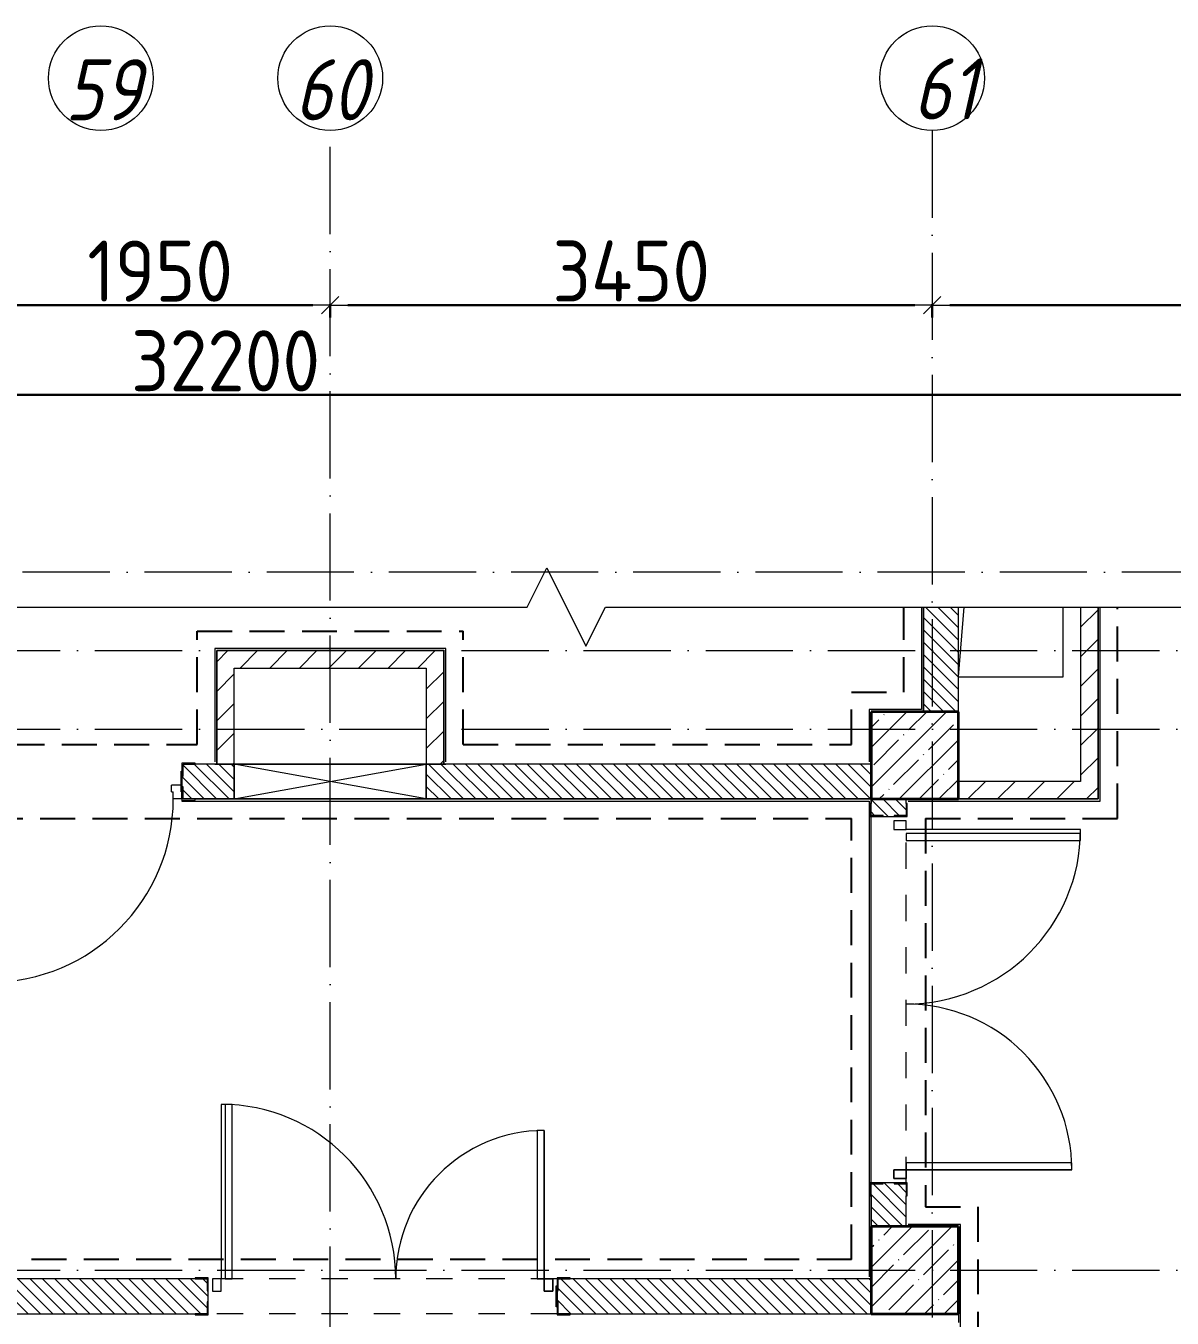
# Model space of a CAD drawing. Header units: millimetres. Extents: x -213536 to 1564669, y -45299 to 942238.
# Drawn here: x 292501 to 299071, y 257590 to 264995 of the extents above; entities that cross this region are included whole.
import ezdxf

# ---------------------------------------------------------------- set-up
doc = ezdxf.new("R2010")
doc.units = ezdxf.units.MM
for name, pattern in [('50_200_ШТРИХ_1Т_ш5_п1_п1_', [700, 500, -100, 0, -100]), ('Штрих короткий', [300, 150, -150]), ('Штриховая _2 мм - 1 мм_', [300, 200, -100])]:
    doc.linetypes.add(name, pattern=pattern)
for name, color, linetype, lineweight in [('0-1', 7, 'Continuous', 5), ('0-2', 7, 'Continuous', 9), ('Двери', 7, 'Continuous', 9), ('Каркас_Импост', 7, 'Continuous', 13), ('Несущие колонны', 7, 'Continuous', 9), ('Несущие колонны-1', 7, 'Continuous', 35), ('Обобщенные модели', 7, 'Continuous', 9), ('Оси', 7, 'Continuous', 9), ('Оси-1', 7, 'Continuous', 20), ('Оси-2', 7, '50_200_ШТРИХ_1Т_ш5_п1_п1_', 9), ('Открывание-1', 7, 'Continuous', 9), ('Панель', 7, 'Continuous', 13), ('Перемычка-1', 7, 'Штрих короткий', 9), ('Размеры', 7, 'Continuous', 15), ('Стены-1', 7, 'Continuous', 13), ('Штриховка разреза-1', 7, 'Continuous', 9), ('Элементы узлов', 7, 'Continuous', 9)]:
    doc.layers.add(name, color=color, linetype=linetype, lineweight=lineweight)
doc.layers.add('СТ-1_1', color=7, linetype='Штриховая _2 мм - 1 мм_', lineweight=90, true_color=0x888888)
doc.layers.get('0-2').off()
doc.styles.add('ISOCPEUR_I_1', font='isocpeui.ttf', dxfattribs={"width": 0.85, "height": 2.5})
doc.styles.add('СПДС', font='isocpeur.ttf', dxfattribs={"width": 0.9})
doc.dimstyles.new('Размера А3', dxfattribs={"dimtxt": 200, "dimasz": 100, "dimexe": 70, "dimexo": 100, "dimgap": 20, "dimtad": 1, "dimdec": 0, "dimrnd": 10, "dimzin": 0, "dimdsep": 46, "dimtxsty": 'СПДС', "dimblk": 'ARROWHEAD_6', "dimcen": 1, "dimclrd": 256, "dimclre": 256, "dimclrt": 256, "dimazin": 0, "dimtfac": 1, "dimtdec": 0, "dimtmove": 2, "dimatfit": 3, "dimfxl": 1, "dimtolj": 1, "dimtzin": 0, "dimarcsym": 0})
pattern_1 = [(135, (0, 0), (-35.35534, -35.35534), [])]
pattern_2 = [(45, (0, 0), (-84.85281, 84.85281), [])]

# ---------------------------------------------------------------- blocks, each defined once
blk = doc.blocks.new('BSC_Колонна _Прямоугольная - 500х500-V79-АИ2_02_План отделки стен 2-го этажа _Часть 2_')
at = {"layer": 'Несущие колонны'}
h = blk.add_hatch(dxfattribs=at)
h.set_pattern_fill('FP_89', color=256, style=0, pattern_type=2)
h.set_pattern_definition([(45, (-91350, -48000), (-114.04925, 114.04925), []), (45, (-91235.95, -48000), (-114.04925, 114.04925), [201.613, -40.323, 3.353, -36.97])])
h.paths.add_polyline_path([(-250, -250), (250, -250), (250, 250), (-250, 250)], flags=0)
at = {"layer": 'Несущие колонны-1'}
for p, q in [((250, 250), (-250, 250)), ((-250, 250), (-250, -250)), ((250, -250), (250, 250)), ((-250, -250), (250, -250))]:
    blk.add_line(p, q, dxfattribs=at)
blk = doc.blocks.new('Проем_Дверь_Прямоугольный - 2000х2100h_дверные проемы-35107830-АИ2_02_План отделки стен 2-го этажа _Часть 2_')
at = {"layer": 'Перемычка-1'}
for p, q in [((1000, 100), (-1000, 100)), ((1000, -100), (-1000, -100))]:
    blk.add_line(p, q, dxfattribs=at)
blk = doc.blocks.new('Дверь_СКБ_1Ст_Внутренняя_ШЕР - СОШ_Д-16_Дв_1150x2100h_Комната инструктора_ Раздевальные  _спортблок_-28418987-АИ2_02_План отделки стен 2-го этажа _Часть 2_')
at = {"layer": 'Каркас_Импост'}
for p, q in [((-562.5, 100), (-562.5, 20)), ((-562.5, 100), (-512.5, 100)), ((-512.5, 100), (-512.5, 60)), ((537.5, 100), (537.5, 60)), ((537.5, 100), (587.5, 100)), ((587.5, 100), (587.5, 20)), ((-562.5, 20), (-502.5, 20)), ((-502.5, 60), (-512.5, 60)), ((-502.5, 60), (-502.5, 20)), ((527.5, 60), (527.5, 20)), ((537.5, 60), (527.5, 60)), ((527.5, 20), (587.5, 20))]:
    blk.add_line(p, q, dxfattribs=at)
at = {"layer": 'Открывание-1'}
blk.add_arc((537.5, 100), 1050, 90, 180, dxfattribs=at)
at = {"layer": 'Панель'}
for p, q in [((537.5, 1150), (497.5, 1150)), ((497.5, 100), (497.5, 1150)), ((537.5, 1150), (537.5, 100)), ((537.5, 100), (497.5, 100))]:
    blk.add_line(p, q, dxfattribs=at)
blk = doc.blocks.new('BSC_Колонна _Прямоугольная - 500х500-V137-АИ2_02_План отделки стен 2-го этажа _Часть 2_')
at = {"layer": 'Несущие колонны'}
h = blk.add_hatch(dxfattribs=at)
h.set_pattern_fill('FP_137', color=256, style=0, pattern_type=2)
h.set_pattern_definition([(45, (-91350, -45050), (-114.04925, 114.04925), []), (45, (-91235.95, -45050), (-114.04925, 114.04925), [201.613, -40.323, 3.353, -36.97])])
h.paths.add_polyline_path([(-250, -250), (250, -250), (250, 250), (-250, 250)], flags=0)
at = {"layer": 'Несущие колонны-1'}
for p, q in [((250, 250), (-250, 250)), ((-250, 250), (-250, -250)), ((250, -250), (250, 250)), ((-250, -250), (250, -250))]:
    blk.add_line(p, q, dxfattribs=at)
blk = doc.blocks.new('Дверь_Витражная_СКБ_2Ст2 - ДВВ_ДАО_СОШ_Коридор_отсек-33467899-АИ2_02_План отделки стен 2-го этажа _Часть 2_')
at = {"layer": 'Двери'}
for p, q in [((-975, -985), (-975, -35)), ((975, -1035), (975, -35))]:
    blk.add_line(p, q, dxfattribs=at)
for centre, radius, start, end in [((-975, -35), 950, 270, 0), ((975, -35), 1000, 180, 270)]:
    blk.add_arc(centre, radius, start, end, dxfattribs=at)
at = {"layer": 'Элементы узлов'}
for p, q in [((-1025, -35), (-1025, 35)), ((-1025, 35), (-975, 35)), ((-975, 35), (-1025, 35)), ((-1025, 35), (-1025, -35)), ((-975, 35), (-975, -35)), ((-975, -35), (-975, 35)), ((1025, 35), (975, 35)), ((975, 35), (975, -35)), ((1025, 35), (975, 35)), ((975, 35), (975, -35)), ((1025, -35), (1025, 35)), ((1025, -35), (1025, 35)), ((-975, -35), (-1025, -35)), ((-1025, -35), (-975, -35)), ((-935, -35), (-975, -35)), ((-975, -35), (-975, -985)), ((-935, -985), (-935, -35)), ((913, -35), (913, -1035)), ((953, -35), (913, -35)), ((953, -1035), (953, -35)), ((975, -35), (1025, -35)), ((975, -35), (1025, -35)), ((-975, -985), (-935, -985)), ((913, -1035), (953, -1035))]:
    blk.add_line(p, q, dxfattribs=at)
blk = doc.blocks.new('Проем_Дверь_Прямоугольный - 2100х2400h_дверные проемы-28474990-АИ2_02_План отделки стен 2-го этажа _Часть 2_')
at = {"layer": 'Перемычка-1'}
for p, q in [((1050, 100), (-1050, 100)), ((1050, -100), (-1050, -100))]:
    blk.add_line(p, q, dxfattribs=at)
blk = doc.blocks.new('154_Стойка_СКБ_Уголок - СМ-2180_200-28268025-АИ2_02_План отделки стен 2-го этажа _Часть 2_')
at = {"layer": 'Обобщенные модели'}
for p, q in [((125, 156), (125, 81)), ((200, 156), (125, 156)), ((131, 81), (131, 150)), ((131, 150), (200, 150)), ((200, 150), (200, 156)), ((125, 81), (131, 81)), ((131, 19), (125, 19)), ((125, 19), (125, -56)), ((131, -50), (131, 19)), ((125, -56), (200, -56)), ((200, -50), (131, -50)), ((200, -56), (200, -50))]:
    blk.add_line(p, q, dxfattribs=at)
blk = doc.blocks.new('Стойка_Влож_Полоса боковая - Полоса-28213942-АИ2_02_План отделки стен 2-го этажа _Часть 2_')
at = {"layer": 'Обобщенные модели'}
for p, q in [((-5, 60), (0, 60)), ((-5, -60), (-5, 60)), ((0, 31), (0, -31)), ((0, -60), (-5, -60))]:
    blk.add_line(p, q, dxfattribs=at)
blk = doc.blocks.new('Фахверк_СКБ_Уголок - 200_3550-28267367-АИ2_02_План отделки стен 2-го этажа _Часть 2_')
at = {"layer": 'Обобщенные модели'}
for p, q in [((200, 156), (125, 156)), ((125, 156), (125, 81)), ((131, 81), (131, 150)), ((131, 150), (200, 150)), ((200, 150), (200, 156)), ((125, 81), (131, 81)), ((131, 19), (125, 19)), ((125, 19), (125, -56)), ((131, -50), (131, 19)), ((125, -56), (200, -56)), ((200, -50), (131, -50)), ((200, -56), (200, -50))]:
    blk.add_line(p, q, dxfattribs=at)
blk = doc.blocks.new('Фахверк_СКБ_Уголок - 200_3960_зеркало-28268689-АИ2_02_План отделки стен 2-го этажа _Часть 2_')
at = {"layer": 'Обобщенные модели'}
for p, q in [((200, 156), (125, 156)), ((125, 156), (125, 81)), ((131, 81), (131, 150)), ((131, 150), (200, 150)), ((200, 150), (200, 156)), ((125, 81), (131, 81)), ((131, 19), (125, 19)), ((125, 19), (125, -56)), ((131, -50), (131, 19)), ((125, -56), (200, -56)), ((200, -50), (131, -50)), ((200, -56), (200, -50))]:
    blk.add_line(p, q, dxfattribs=at)
blk = doc.blocks.new('Фахверк_СКБ_Уголок - 200_3960-28268576-АИ2_02_План отделки стен 2-го этажа _Часть 2_')
at = {"layer": 'Обобщенные модели'}
for p, q in [((200, 156), (125, 156)), ((125, 156), (125, 81)), ((131, 81), (131, 150)), ((131, 150), (200, 150)), ((200, 150), (200, 156)), ((125, 81), (131, 81)), ((131, 19), (125, 19)), ((125, 19), (125, -56)), ((131, -50), (131, 19)), ((125, -56), (200, -56)), ((200, -50), (131, -50)), ((200, -56), (200, -50))]:
    blk.add_line(p, q, dxfattribs=at)
blk = doc.blocks.new('AR_Отверстие прямоугольное _в плите_ - AR_Отверстие прямоугольное _в плите_-30552544-АИ2_02_План отделки стен 2-го этажа _Часть 2_')
at = {"layer": 'Обобщенные модели'}
for p, q in [((-300, -650), (-266.7, -250)), ((300, -650), (300, -250)), ((-300, -650), (300, -650))]:
    blk.add_line(p, q, dxfattribs=at)
blk = doc.blocks.new('Дверь_Витражная_СКБ_2Ст2 - ДВВ_ДАО_СОШ_Физ_ зал-35107574-АИ2_02_План отделки стен 2-го этажа _Часть 2_')
at = {"layer": 'Двери'}
for p, q in [((-925, 1035), (-925, 35)), ((925, 885), (925, 35))]:
    blk.add_line(p, q, dxfattribs=at)
for centre, radius, start, end in [((-925, 35), 1000, 360, 90), ((925, 35), 850, 90, 180)]:
    blk.add_arc(centre, radius, start, end, dxfattribs=at)
at = {"layer": 'Элементы узлов'}
for p, q in [((-863, 1035), (-903, 1035)), ((-903, 1035), (-903, 35)), ((-863, 35), (-863, 1035)), ((925, 885), (885, 885)), ((885, 885), (885, 35)), ((925, 35), (925, 885)), ((-975, 35), (-975, -35)), ((-925, 35), (-975, 35)), ((-925, 35), (-975, 35)), ((-975, 35), (-975, -35)), ((-925, -35), (-925, 35)), ((-925, -35), (-925, 35)), ((-903, 35), (-863, 35)), ((885, 35), (925, 35)), ((925, -35), (925, 35)), ((925, 35), (975, 35)), ((925, 35), (925, -35)), ((975, 35), (925, 35)), ((975, 35), (975, -35)), ((975, -35), (975, 35)), ((-975, -35), (-925, -35)), ((-975, -35), (-925, -35)), ((975, -35), (925, -35)), ((925, -35), (975, -35))]:
    blk.add_line(p, q, dxfattribs=at)
blk = doc.blocks.new('AR_Отверстие прямоугольное _в стене_ - AR_Отверстие прямоугольное _в стене__ОВ-37054117-АИ2_02_План отделки стен 2-го этажа _Часть 2_')
at = {"layer": 'Элементы узлов'}
for p, q in [((-550, -100), (-550, 100)), ((-550, 100), (550, 100)), ((550, 100), (-550, -100)), ((-550, 100), (550, -100)), ((550, 100), (-550, 100)), ((-550, 100), (-550, -100)), ((550, 100), (550, -100)), ((550, -100), (550, 100)), ((550, -100), (-550, -100)), ((-550, -100), (550, -100))]:
    blk.add_line(p, q, dxfattribs=at)
blk = doc.blocks.new('0125-Р-ОО-Ш2-АР-о_23_10_2024_rvt-1-АИ2_02_План отделки стен 2-го этажа _Часть 2_')
at = {"layer": 'Штриховка разреза-1'}
h = blk.add_hatch(dxfattribs=at)
h.set_pattern_fill('FP_2', color=256, style=0, pattern_type=2)
h.set_pattern_definition(pattern_1)
h.paths.add_polyline_path([(91600, 48250), (91600, 48850), (91400, 48850), (91400, 48250)], flags=0)
h = blk.add_hatch(dxfattribs=at)
h.set_pattern_fill('FP_3', color=256, style=0, pattern_type=2)
h.set_pattern_definition(pattern_2)
h.paths.add_polyline_path([(92400, 47850), (92400, 48850), (92300, 48850), (92300, 47850)], flags=0)
h = blk.add_hatch(dxfattribs=at)
h.set_pattern_fill('FP_3', color=256, style=0, pattern_type=2)
h.set_pattern_definition(pattern_2)
h.paths.add_polyline_path([(87350, 48500), (88650, 48500), (88650, 48600), (87350, 48600)], flags=0)
h = blk.add_hatch(dxfattribs=at)
h.set_pattern_fill('FP_3', color=256, style=0, pattern_type=2)
h.set_pattern_definition(pattern_2)
h.paths.add_polyline_path([(87450, 47950), (87450, 48500), (87350, 48500), (87350, 47950)], flags=0)
h = blk.add_hatch(dxfattribs=at)
h.set_pattern_fill('FP_3', color=256, style=0, pattern_type=2)
h.set_pattern_definition(pattern_2)
h.paths.add_polyline_path([(88550, 47950), (88650, 47950), (88650, 48500), (88550, 48500)], flags=0)
h = blk.add_hatch(dxfattribs=at)
h.set_pattern_fill('FP_2', color=256, style=0, pattern_type=2)
h.set_pattern_definition(pattern_1)
h.paths.add_polyline_path([(91100, 47750), (91100, 47950), (88550, 47950), (88550, 47750), (91018.2, 47750)], flags=0)
h.paths.add_polyline_path([(85925, 47750), (85994, 47750), (85994, 47819), (86000, 47819), (86000, 47881), (85994, 47881), (85994, 47950), (85750, 47950), (85750, 47750)], flags=0)
h.paths.add_polyline_path([(87290.3, 47750), (87450, 47750), (87450, 47950), (87156, 47950), (87156, 47881), (87150, 47881), (87150, 47819), (87156, 47819), (87156, 47750), (87225, 47750)], flags=0)
h = blk.add_hatch(dxfattribs=at)
h.set_pattern_fill('FP_3', color=256, style=0, pattern_type=2)
h.set_pattern_definition(pattern_2)
h.paths.add_polyline_path([(91600, 47750), (92400, 47750), (92400, 47850), (91600, 47850)], flags=0)
h = blk.add_hatch(dxfattribs=at)
h.set_pattern_fill('FP_2', color=256, style=0, pattern_type=2)
h.set_pattern_definition(pattern_1)
h.paths.add_polyline_path([(91100, 45300), (91300, 45300), (91300, 45544), (91231, 45544), (91231, 45550), (91169, 45550), (91169, 45544), (91100, 45544), (91100, 45475)], flags=0)
h.paths.add_polyline_path([(91169, 47650), (91231, 47650), (91231, 47656), (91300, 47656), (91300, 47750), (91100, 47750), (91100, 47656), (91169, 47656)], flags=0)
h = blk.add_hatch(dxfattribs=at)
h.set_pattern_fill('FP_2', color=256, style=0, pattern_type=2)
h.set_pattern_definition(pattern_1)
h.paths.add_polyline_path([(91100, 44800), (91100, 45000), (89306, 45000), (89306, 44931), (89300, 44931), (89300, 44869), (89306, 44869), (89306, 44800), (91018.2, 44800)], flags=0)
h.paths.add_polyline_path([(87290.3, 44800), (87294, 44800), (87294, 44869), (87300, 44869), (87300, 44931), (87294, 44931), (87294, 45000), (85750, 45000), (85750, 44800), (87225, 44800)], flags=0)
at = {"layer": 'Стены-1'}
for p, q in [((91400, 48850), (91400, 48250)), ((91600, 48250), (91600, 48850)), ((92300, 48850), (92300, 47850)), ((92400, 47850), (92400, 48850)), ((88650, 48600), (87350, 48600)), ((87350, 48600), (87350, 48500)), ((88650, 48500), (88650, 48600)), ((87350, 48500), (87350, 47950)), ((87450, 48500), (88550, 48500)), ((87450, 47950), (87450, 48500)), ((88550, 48500), (88550, 47950)), ((88650, 47950), (88650, 48500)), ((87450, 47950), (87225, 47950)), ((87350, 47950), (87450, 47950)), ((91100, 47950), (88550, 47950)), ((88550, 47950), (88650, 47950)), ((92300, 47850), (91600, 47850)), ((92400, 47750), (92400, 47850)), ((87225, 47750), (87450, 47750)), ((88550, 47750), (91100, 47750)), ((91100, 47750), (91100, 47725)), ((91300, 47725), (91300, 47750)), ((91600, 47750), (92400, 47750)), ((91169, 47650), (91231, 47650)), ((91231, 45550), (91169, 45550)), ((91100, 45475), (91100, 45300)), ((91300, 45300), (91300, 45475)), ((87225, 45000), (85750, 45000)), ((91100, 45000), (89375, 45000)), ((87300, 44869), (87300, 44931)), ((85750, 44800), (87225, 44800)), ((89375, 44800), (91100, 44800))]:
    blk.add_line(p, q, dxfattribs=at)
at = {"layer": '0-2'}
for name, p in [('AR_Отверстие прямоугольное _в плите_ - AR_Отверстие прямоугольное _в плите_-30552544-АИ2_02_План отделки стен 2-го этажа _Часть 2_', (91900, 49100)), ('BSC_Колонна _Прямоугольная - 500х500-V79-АИ2_02_План отделки стен 2-го этажа _Часть 2_', (91350, 48000)), ('154_Стойка_СКБ_Уголок - СМ-2180_200-28268025-АИ2_02_План отделки стен 2-го этажа _Часть 2_', (87025, 47800)), ('Стойка_Влож_Полоса боковая - Полоса-28213942-АИ2_02_План отделки стен 2-го этажа _Часть 2_', (87150, 47850)), ('Дверь_Витражная_СКБ_2Ст2 - ДВВ_ДАО_СОШ_Физ_ зал-35107574-АИ2_02_План отделки стен 2-го этажа _Часть 2_', (88300, 44965)), ('BSC_Колонна _Прямоугольная - 500х500-V137-АИ2_02_План отделки стен 2-го этажа _Часть 2_', (91350, 45050)), ('Проем_Дверь_Прямоугольный - 2000х2100h_дверные проемы-35107830-АИ2_02_План отделки стен 2-го этажа _Часть 2_', (88300, 44900)), ('Стойка_Влож_Полоса боковая - Полоса-28213942-АИ2_02_План отделки стен 2-го этажа _Часть 2_', (89300, 44900)), ('154_Стойка_СКБ_Уголок - СМ-2180_200-28268025-АИ2_02_План отделки стен 2-го этажа _Часть 2_', (89175, 44850))]:
    blk.add_blockref(name, p, dxfattribs=at)
for name, p, rotation in [('AR_Отверстие прямоугольное _в стене_ - AR_Отверстие прямоугольное _в стене__ОВ-37054117-АИ2_02_План отделки стен 2-го этажа _Часть 2_', (88000, 47850), 180), ('Дверь_СКБ_1Ст_Внутренняя_ШЕР - СОШ_Д-16_Дв_1150x2100h_Комната инструктора_ Раздевальные  _спортблок_-28418987-АИ2_02_План отделки стен 2-го этажа _Часть 2_', (86587.5, 47850), 180), ('Фахверк_СКБ_Уголок - 200_3960_зеркало-28268689-АИ2_02_План отделки стен 2-го этажа _Часть 2_', (91250, 47525), 90), ('Проем_Дверь_Прямоугольный - 2100х2400h_дверные проемы-28474990-АИ2_02_План отделки стен 2-го этажа _Часть 2_', (91200, 46600), 270), ('Дверь_Витражная_СКБ_2Ст2 - ДВВ_ДАО_СОШ_Коридор_отсек-33467899-АИ2_02_План отделки стен 2-го этажа _Часть 2_', (91265, 46600), 89.99999999999743), ('Фахверк_СКБ_Уголок - 200_3960-28268576-АИ2_02_План отделки стен 2-го этажа _Часть 2_', (91150, 45675), 270), ('Фахверк_СКБ_Уголок - 200_3550-28267367-АИ2_02_План отделки стен 2-го этажа _Часть 2_', (87425, 44950), 180)]:
    blk.add_blockref(name, p, dxfattribs=dict(at, rotation=rotation))
blk = doc.blocks.new('DET_Линия разрыва - По умолчанию-18881922-АИ2_02_План отделки стен 2-го этажа _Часть 2_')
at = {"layer": 'Элементы узлов'}
for p, q in [((-112, 224), (-224, 0)), ((112.1, -224.2), (-112, 224)), ((-224, 0), (-16354.1, 0)), ((224.2, 0), (112.1, -224.2)), ((16354.1, 0), (224.2, 0))]:
    blk.add_line(p, q, dxfattribs=at)
blk = doc.blocks.new('Ось сетки - Круг_Ø6_00__ISO-2_5_0_9K_-16731441-АИ2_02_План отделки стен 2-го этажа _Часть 2_')
at = {"layer": 'Оси-1'}
blk.add_circle((0, 0), 3, dxfattribs=at)
blk = doc.blocks.new('ARROWHEAD_6')
at = {"color": 0, "linetype": 'Continuous'}
for p, q in [((0, 0), (-1, 0)), ((-0.5, -0.5), (0.5, 0.5))]:
    blk.add_line(p, q, dxfattribs=at)
blk = doc.blocks.new('*D3009')
at = {"layer": 'Defpoints', "color": 0, "transparency": 16777216}
for p in [(294245.6, 263501.1), (294245.6, 263395.1), (292295.6, 263125.4)]:
    blk.add_point(p, dxfattribs=at)
at = {"layer": 'Размеры', "lineweight": -2, "transparency": 16777216}
for p, q in [((292295.6, 263225.4), (292295.6, 263465.1)), ((292395.6, 263395.1), (294145.6, 263395.1)), ((294245.6, 263401.1), (294245.6, 263325.1))]:
    blk.add_line(p, q, dxfattribs=at)
at = {"layer": 'Размеры', "lineweight": -2, "transparency": 16777216, "xscale": 100, "yscale": 100, "zscale": 100, "rotation": 180}
blk.add_blockref('ARROWHEAD_6', (292295.6, 263395.1), dxfattribs=at)
at = {"layer": 'Размеры', "lineweight": -2, "transparency": 16777216, "xscale": 100, "yscale": 100, "zscale": 100}
blk.add_blockref('ARROWHEAD_6', (294245.6, 263395.1), dxfattribs=at)
at = {"layer": 'Размеры', "lineweight": 25, "transparency": 16777216, "insert": (293270.6, 263590.1), "char_height": 350, "width": 2.3, "attachment_point": 5, "style": 'СПДС'}
blk.add_mtext('\\A1;1950', dxfattribs=at)
blk = doc.blocks.new('*D3010')
at = {"layer": 'Defpoints', "color": 0, "transparency": 16777216}
for p in [(294245.6, 263501.1), (297695.6, 263501.1), (297695.6, 263395.1)]:
    blk.add_point(p, dxfattribs=at)
at = {"layer": 'Размеры', "lineweight": -2, "transparency": 16777216}
for p, q in [((294245.6, 263401.1), (294245.6, 263325.1)), ((294345.6, 263395.1), (297595.6, 263395.1)), ((297695.6, 263401.1), (297695.6, 263325.1))]:
    blk.add_line(p, q, dxfattribs=at)
at = {"layer": 'Размеры', "lineweight": -2, "transparency": 16777216, "xscale": 100, "yscale": 100, "zscale": 100, "rotation": 180}
blk.add_blockref('ARROWHEAD_6', (294245.6, 263395.1), dxfattribs=at)
at = {"layer": 'Размеры', "lineweight": -2, "transparency": 16777216, "xscale": 100, "yscale": 100, "zscale": 100}
blk.add_blockref('ARROWHEAD_6', (297695.6, 263395.1), dxfattribs=at)
at = {"layer": 'Размеры', "lineweight": 25, "transparency": 16777216, "insert": (295970.6, 263590.1), "char_height": 350, "width": 2.564, "attachment_point": 5, "style": 'СПДС'}
blk.add_mtext('\\A1;3450', dxfattribs=at)
blk = doc.blocks.new('*D3011')
at = {"layer": 'Defpoints', "color": 0, "transparency": 16777216}
for p in [(297695.6, 263501.1), (301945.6, 263501.1), (301945.6, 263395.1)]:
    blk.add_point(p, dxfattribs=at)
at = {"layer": 'Размеры', "lineweight": -2, "transparency": 16777216}
for p, q in [((297695.6, 263401.1), (297695.6, 263325.1)), ((297795.6, 263395.1), (301845.6, 263395.1)), ((301945.6, 263401.1), (301945.6, 263325.1))]:
    blk.add_line(p, q, dxfattribs=at)
at = {"layer": 'Размеры', "lineweight": -2, "transparency": 16777216, "xscale": 100, "yscale": 100, "zscale": 100, "rotation": 180}
blk.add_blockref('ARROWHEAD_6', (297695.6, 263395.1), dxfattribs=at)
at = {"layer": 'Размеры', "lineweight": -2, "transparency": 16777216, "xscale": 100, "yscale": 100, "zscale": 100}
blk.add_blockref('ARROWHEAD_6', (301945.6, 263395.1), dxfattribs=at)
at = {"layer": 'Размеры', "lineweight": 25, "transparency": 16777216, "insert": (299820.6, 263590.1), "char_height": 350, "width": 2.564, "attachment_point": 5, "style": 'СПДС'}
blk.add_mtext('\\A1;4250', dxfattribs=at)
blk = doc.blocks.new('*D3014')
at = {"layer": 'Defpoints', "color": 0, "transparency": 16777216}
for p in [(277545.6, 262986.7), (309745.6, 262986.7), (309745.6, 262880.7)]:
    blk.add_point(p, dxfattribs=at)
at = {"layer": 'Размеры', "lineweight": -2, "transparency": 16777216}
for p, q in [((277545.6, 262886.7), (277545.6, 262810.7)), ((309745.6, 262886.7), (309745.6, 262810.7)), ((277645.6, 262880.7), (309645.6, 262880.7))]:
    blk.add_line(p, q, dxfattribs=at)
at = {"layer": 'Размеры', "lineweight": -2, "transparency": 16777216, "xscale": 100, "yscale": 100, "zscale": 100, "rotation": 180}
blk.add_blockref('ARROWHEAD_6', (277545.6, 262880.7), dxfattribs=at)
at = {"layer": 'Размеры', "lineweight": -2, "transparency": 16777216, "xscale": 100, "yscale": 100, "zscale": 100}
blk.add_blockref('ARROWHEAD_6', (309745.6, 262880.7), dxfattribs=at)
at = {"layer": 'Размеры', "lineweight": 25, "transparency": 16777216, "insert": (293645.6, 263075.7), "char_height": 350, "width": 3.111, "attachment_point": 5, "style": 'СПДС'}
blk.add_mtext('\\A1;32200', dxfattribs=at)
blk = doc.blocks.new('Оси1')
at = {"layer": 'Оси-2'}
for p, q in [((294245.6, 210594.5), (294245.6, 264395.4)), ((297695.6, 264395.4), (297695.6, 210594.5)), ((311183.9, 261865.2), (283095.6, 261865.2)), ((283095.6, 261415.2), (312453.9, 261415.2)), ((283095.6, 260965.2), (311183.9, 260965.2)), ((283095.6, 257865.2), (311183.9, 257865.2))]:
    blk.add_line(p, q, dxfattribs=at)
at = {"layer": 'Оси-1', "xscale": 99.99999999999993, "yscale": 99.99999999999993, "zscale": 99.99999999999993}
for p in [(292930.6, 264695.4), (294245.6, 264695.4)]:
    blk.add_blockref('Ось сетки - Круг_Ø6_00__ISO-2_5_0_9K_-16731441-АИ2_02_План отделки стен 2-го этажа _Часть 2_', p, dxfattribs=at)
at = {"layer": 'Оси-1', "xscale": 99.99999999999993, "yscale": 99.99999999999993, "zscale": 99.99999999999993, "rotation": 180}
blk.add_blockref('Ось сетки - Круг_Ø6_00__ISO-2_5_0_9K_-16731441-АИ2_02_План отделки стен 2-го этажа _Часть 2_', (297695.6, 264695.4), dxfattribs=at)
at = {"layer": 'Оси', "char_height": 350, "attachment_point": 1, "style": 'ISOCPEUR_I_1'}
for s, insert, width in [('61', (297585.1, 264809.3), 346.329), ('59', (292725.7, 264804.2), 404.05), ('60', (294040.7, 264804.2), 404.05)]:
    blk.add_mtext(s, dxfattribs=dict(at, insert=insert, width=width))
at = {"layer": 'Размеры', "lineweight": 25}
for base, p1, p2, picture, middle in [((294245.6, 263395.1), (292295.6, 263125.4), (294245.6, 263501.1), '*D3009', (293270.6, 263590.1)), ((297695.6, 263395.1), (294245.6, 263501.1), (297695.6, 263501.1), '*D3010', (295970.6, 263590.1)), ((301945.6, 263395.1), (297695.6, 263501.1), (301945.6, 263501.1), '*D3011', (299820.6, 263590.1)), ((309745.6, 262880.7), (277545.6, 262986.7), (309745.6, 262986.7), '*D3014', (293645.6, 263075.7))]:
    dim = blk.add_linear_dim(base=base, p1=p1, p2=p2, dimstyle='Размера А3', override={"dimtxt": 350}, dxfattribs=at)
    dim.commit()
    dim.dimension.update_dxf_attribs({"geometry": picture, "text_midpoint": middle})

msp = doc.modelspace()

# ---------------------------------------------------------------- linework, layer by layer
at = {"layer": 'СТ-1_1', "lineweight": 25}
for p, q in [((297533.6, 261177.2), (297533.6, 261665.2)), ((298757.6, 260453.2), (298757.6, 261665.2)), ((293483.6, 261527.2), (295007.6, 261527.2)), ((293483.6, 260877.2), (293483.6, 261527.2)), ((295007.6, 260877.2), (295007.6, 261527.2)), ((297233.6, 260877.2), (297233.6, 261177.2)), ((297233.6, 261177.2), (297533.6, 261177.2)), ((292107.6, 260877.2), (293483.6, 260877.2)), ((295007.6, 260877.2), (297233.6, 260877.2)), ((285983.6, 260453.2), (297233.6, 260453.2)), ((297233.6, 257927.2), (297233.6, 260453.2)), ((297657.6, 260453.2), (297657.6, 258227.2)), ((297657.6, 260453.2), (298757.6, 260453.2)), ((297657.6, 258227.2), (297957.6, 258227.2)), ((297957.6, 258227.2), (297957.6, 240927.2)), ((297233.6, 257927.2), (292107.6, 257927.2))]:
    msp.add_line(p, q, dxfattribs=at)
at = {"layer": 'Стены-1'}
for p, q in [((297633.6, 261665.2), (297633.6, 261077.2)), ((297645.6, 261065.2), (297645.6, 261665.2)), ((298645.6, 261665.2), (298645.6, 260565.2)), ((298657.6, 260553.2), (298657.6, 261665.2)), ((294907.6, 261427.2), (293583.6, 261427.2)), ((293583.6, 261427.2), (293583.6, 260777.2)), ((293595.6, 261415.2), (294895.6, 261415.2)), ((293595.6, 260765.2), (293595.6, 261415.2)), ((294895.6, 261415.2), (294895.6, 260765.2)), ((294907.6, 260777.2), (294907.6, 261427.2)), ((297333.6, 261077.2), (297333.6, 260777.2)), ((297633.6, 261077.2), (297333.6, 261077.2)), ((293583.6, 260765.2), (293595.6, 260765.2)), ((294895.6, 260765.2), (294907.6, 260765.2)), ((293395.6, 260559.2), (293395.6, 260553.2)), ((293395.6, 260553.2), (297333.6, 260553.2)), ((293695.6, 260565.2), (293470.6, 260565.2)), ((297345.6, 260565.2), (294795.6, 260565.2)), ((297333.6, 260553.2), (297333.6, 257827.2)), ((297345.6, 260540.2), (297345.6, 260565.2)), ((297557.6, 260553.2), (298657.6, 260553.2)), ((298645.6, 260565.2), (297845.6, 260565.2)), ((297345.6, 258365.2), (297345.6, 260465.2)), ((297345.6, 258115.2), (297345.6, 258290.2)), ((297857.6, 258127.2), (297557.6, 258127.2)), ((297857.6, 258115.2), (297857.6, 258127.2)), ((297857.6, 240827.2), (297857.6, 258115.2)), ((297845.6, 257615.2), (297845.6, 257565.2))]:
    msp.add_line(p, q, dxfattribs=at)

# ---------------------------------------------------------------- block references
at = {"color": 2, "lineweight": 30}
msp.add_blockref('Оси1', (0, 0), dxfattribs=at)
at = {"layer": '0-1'}
msp.add_blockref('0125-Р-ОО-Ш2-АР-о_23_10_2024_rvt-1-АИ2_02_План отделки стен 2-го этажа _Часть 2_', (206245.6, 212815.2), dxfattribs=at)
at = {"layer": 'Элементы узлов', "rotation": 180}
msp.add_blockref('DET_Линия разрыва - По умолчанию-18881922-АИ2_02_План отделки стен 2-го этажа _Часть 2_', (295598.6, 261665.2), dxfattribs=at)

doc.saveas('drawing.dxf')
